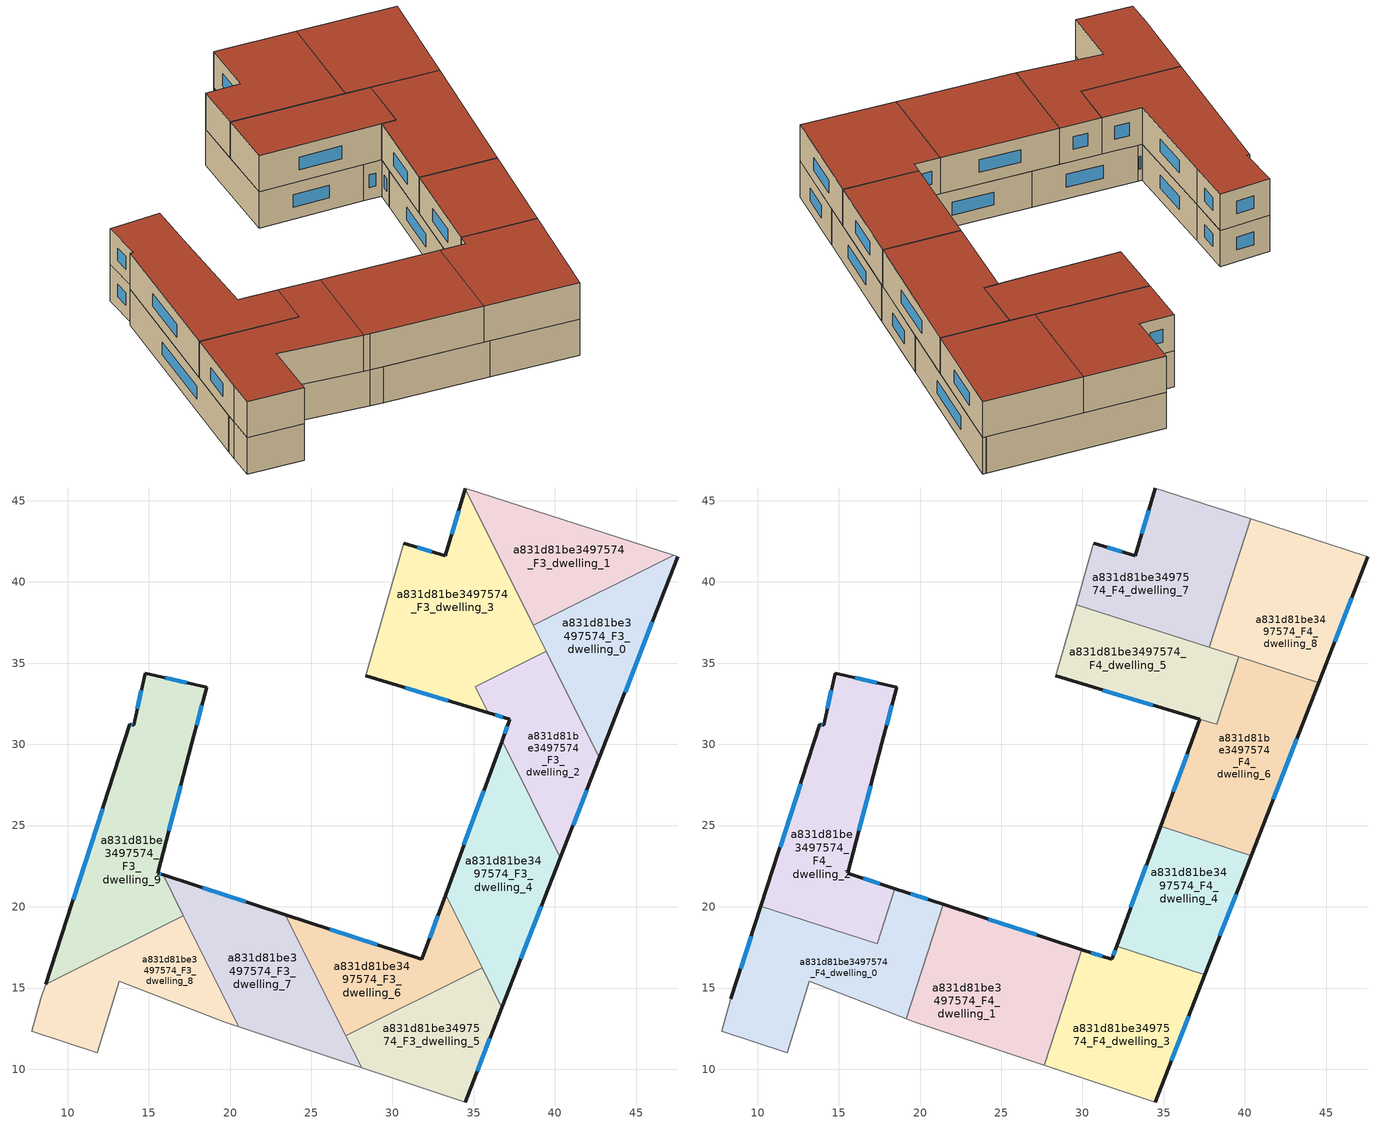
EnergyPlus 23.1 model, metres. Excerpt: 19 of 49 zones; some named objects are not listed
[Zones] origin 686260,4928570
a831d81be3497574_F3_dwelling_0
 floor to a831d81be3497574_F2_dwelling_0 (EU_floor_Construction): 47.58,41.56 42.74,29.18 38.68,37.33 47.32,41.64 z9
 wall outside (EU_wall_Construction): 42.74,29.18 47.58,41.56 z9:12
 wall to a831d81be3497574_F3_dwelling_1 (EU_wall_Construction): 47.32,41.64 38.68,37.33 z9:12
 wall adiabatic (EU_wall_Construction): 47.58,41.56 47.32,41.64 z9:12
 wall to a831d81be3497574_F3_dwelling_2 (EU_wall_Construction): 39.47,35.74 42.74,29.18 z9:12
 wall to a831d81be3497574_F3_dwelling_3 (EU_wall_Construction): 38.68,37.32 39.47,35.74 z9:12
 window (EU_Window_Construction): 44.31,33.21 46,37.54 z9.98:11.02
a831d81be3497574_F3_dwelling_1
 floor to a831d81be3497574_F2_dwelling_1 (EU_floor_Construction): 47.32,41.64 38.68,37.33 34.47,45.74 34.49,45.78 z9
 wall adiabatic (EU_wall_Construction): 47.32,41.64 34.49,45.78 34.47,45.74 z9:12
 wall to a831d81be3497574_F3_dwelling_3 (EU_wall_Construction): 34.47,45.74 38.68,37.33 z9:12
a831d81be3497574_F3_dwelling_2
 floor to a831d81be3497574_F2_dwelling_2 (EU_floor_Construction): 39.47,35.74 42.74,29.18 40.34,23.03 36.74,30.23 37.23,31.54 35.89,31.95 35.09,33.55 z9
 wall outside (EU_wall_Construction): 40.34,23.03 42.74,29.18 / 35.89,31.95 37.23,31.54 36.74,30.23 z9:12
 wall to a831d81be3497574_F3_dwelling_3 (EU_wall_Construction): 39.47,35.74 35.09,33.55 35.89,31.95 z9:12
 wall to a831d81be3497574_F3_dwelling_4 (EU_wall_Construction): 36.74,30.23 40.34,23.03 z9:12
 window (EU_Window_Construction): 41.12,25.03 41.96,27.18 / 37.07,31.12 36.9,30.66 / 36.32,31.81 36.79,31.67 z9.98:11.02
a831d81be3497574_F3_dwelling_3
 floor to a831d81be3497574_F2_dwelling_3 (EU_floor_Construction): 34.47,45.74 39.47,35.74 35.09,33.55 35.89,31.95 28.35,34.21 30.7,42.37 33.25,41.6 z9
 wall outside (EU_wall_Construction): 28.35,34.21 35.89,31.95 / 34.47,45.74 33.25,41.6 30.7,42.37 z9:12
 wall adiabatic (EU_wall_Construction): 30.7,42.37 28.35,34.21 z9:12
 window (EU_Window_Construction): 30.8,33.48 33.44,32.68 / 32.42,41.85 31.53,42.12 / 34.08,44.4 33.65,42.95 z9.98:11.02
a831d81be3497574_F3_dwelling_4
 floor to a831d81be3497574_F2_dwelling_4 (EU_floor_Construction): 36.74,30.23 40.34,23.03 36.73,13.79 33.27,20.74 z9
 wall outside (EU_wall_Construction): 36.74,30.23 33.27,20.74 / 36.73,13.79 40.34,23.03 z9:12
 wall to a831d81be3497574_F3_dwelling_6 (EU_wall_Construction): 33.27,20.74 35.51,16.24 z9:12
 wall to a831d81be3497574_F3_dwelling_5 (EU_wall_Construction): 35.52,16.24 36.74,13.79 z9:12
 window (EU_Window_Construction): 35.61,27.15 34.4,23.83 / 37.91,16.8 39.17,20.03 z9.98:11.02
a831d81be3497574_F3_dwelling_5
 floor to a831d81be3497574_F2_dwelling_5 (EU_floor_Construction): 35.52,16.24 36.73,13.79 34.47,7.98 28.1,10.1 27.13,12.05 z9
 wall outside (EU_wall_Construction): 34.47,7.98 36.73,13.79 z9:12
 wall to a831d81be3497574_F3_dwelling_6 (EU_wall_Construction): 35.52,16.24 27.13,12.05 z9:12
 wall adiabatic (EU_wall_Construction): 28.1,10.1 34.47,7.98 z9:12
 wall to a831d81be3497574_F3_dwelling_7 (EU_wall_Construction): 27.13,12.05 28.1,10.1 z9:12
 window (EU_Window_Construction): 35.2,9.87 36,11.9 z9.98:11.02
a831d81be3497574_F3_dwelling_6
 floor to a831d81be3497574_F2_dwelling_6 (EU_floor_Construction): 33.27,20.74 35.52,16.24 27.13,12.05 23.4,19.51 31.81,16.76 z9
 wall outside (EU_wall_Construction): 33.27,20.74 31.81,16.76 23.4,19.51 z9:12
 wall to a831d81be3497574_F3_dwelling_7 (EU_wall_Construction): 23.4,19.51 27.13,12.05 z9:12
 window (EU_Window_Construction): 29.07,17.66 26.14,18.62 / 32.79,19.45 32.28,18.06 z9.98:11.02
a831d81be3497574_F3_dwelling_7
 floor to a831d81be3497574_F2_dwelling_7 (EU_floor_Construction): 23.4,19.51 28.1,10.1 20.55,12.62 15.88,21.97 z9
 wall outside (EU_wall_Construction): 23.4,19.51 15.88,21.97 z9:12
 wall adiabatic (EU_wall_Construction): 20.55,12.62 28.1,10.1 z9:12
 wall to a831d81be3497574_F3_dwelling_8 (EU_wall_Construction): 17.13,19.46 20.55,12.62 z9:12
 wall to a831d81be3497574_F3_dwelling_9 (EU_wall_Construction): 15.88,21.97 17.13,19.46 z9:12
 window (EU_Window_Construction): 20.96,20.31 18.33,21.17 z9.98:11.02
a831d81be3497574_F3_dwelling_8
 floor to a831d81be3497574_F2_dwelling_8 (EU_floor_Construction): 17.13,19.46 20.55,12.62 19.61,12.93 13.17,15.4 11.84,11.01 7.78,12.34 8.36,14.34 8.64,15.22 z9
 wall adiabatic (EU_wall_Construction): 8.64,15.22 8.36,14.34 7.78,12.34 11.84,11.01 13.17,15.4 19.61,12.93 20.55,12.62 z9:12
 wall to a831d81be3497574_F3_dwelling_9 (EU_wall_Construction): 17.13,19.46 8.64,15.22 z9:12
a831d81be3497574_F3_dwelling_9
 floor to a831d81be3497574_F2_dwelling_9 (EU_floor_Construction): 18.57,33.52 17.65,30.05 15.56,22.07 15.88,21.97 17.13,19.46 8.64,15.22 13.84,31.23 14.06,31.16 14.78,34.37 z9
 wall outside (EU_wall_Construction): 15.88,21.97 15.56,22.07 17.65,30.05 18.57,33.52 14.78,34.37 14.06,31.16 13.84,31.23 8.64,15.22 z9:12
 window (EU_Window_Construction): 16.24,24.67 16.97,27.46 / 15.78,22 15.66,22.04 / 12.15,26.03 10.33,20.43 / 13.99,31.19 13.91,31.21 / 14.54,33.33 14.29,32.21 / 17.33,33.8 16.01,34.1 / 17.95,31.18 18.27,32.39 z9.98:11.02
a831d81be3497574_F4_dwelling_0
 floor to a831d81be3497574_F3_dwelling_8 (EU_floor_Construction): 17.61,18.5 19.61,14.5 19.16,13.1 13.17,15.4 11.84,11.01 7.78,12.34 8.36,14.34 8.64,15.22 15.1,18.45 17.36,17.72 z12
 floor to a831d81be3497574_F3_dwelling_7 (EU_floor_Construction): 21.43,20.15 19.61,14.5 17.61,18.5 18.46,21.12 z12
 floor to a831d81be3497574_F3_dwelling_9 (EU_floor_Construction): 15.1,18.45 8.64,15.22 10.2,20.03 z12
 wall outside (EU_wall_Construction): 10.2,20.03 8.36,14.34 / 21.43,20.15 18.46,21.12 z12:15
 wall adiabatic (EU_wall_Construction): 8.36,14.34 7.78,12.34 11.84,11.01 13.17,15.4 19.16,13.1 z12:15
 wall to a831d81be3497574_F4_dwelling_2 (EU_wall_Construction): 18.46,21.12 17.36,17.72 10.2,20.03 z12:15
 wall to a831d81be3497574_F4_dwelling_1 (EU_wall_Construction): 19.16,13.1 21.43,20.15 z12:15
 window (EU_Window_Construction): 9.6,18.18 8.96,16.19 / 20.47,20.47 19.42,20.81 z12.98:14.02
 roof outside (EU_roof_Construction): 19.16,13.1 21.43,20.15 18.46,21.12 17.36,17.72 10.2,20.03 8.36,14.34 7.78,12.34 11.84,11.01 13.17,15.4 z15
a831d81be3497574_F4_dwelling_1
 floor to a831d81be3497574_F3_dwelling_7 (EU_floor_Construction): 23.4,19.51 27.8,10.7 27.66,10.25 20.55,12.62 19.61,14.5 21.43,20.15 z12
 floor to a831d81be3497574_F3_dwelling_6 (EU_floor_Construction): 29.95,17.37 28.45,12.71 27.13,12.05 23.4,19.51 z12
 floor to a831d81be3497574_F3_dwelling_8 (EU_floor_Construction): 19.61,14.5 20.55,12.62 19.61,12.93 19.16,13.1 z12
 floor to a831d81be3497574_F3_dwelling_5 (EU_floor_Construction): 28.45,12.71 27.8,10.7 27.13,12.05 z12
 wall outside (EU_wall_Construction): 29.95,17.37 21.43,20.15 z12:15
 wall to a831d81be3497574_F4_dwelling_3 (EU_wall_Construction): 27.66,10.25 29.95,17.37 z12:15
 wall adiabatic (EU_wall_Construction): 19.16,13.1 19.61,12.93 27.66,10.25 z12:15
 window (EU_Window_Construction): 27.18,18.27 24.2,19.25 z12.98:14.02
 roof outside (EU_roof_Construction): 27.66,10.25 29.95,17.37 21.43,20.15 19.16,13.1 19.61,12.93 z15
a831d81be3497574_F4_dwelling_2
 floor to a831d81be3497574_F3_dwelling_9 (EU_floor_Construction): 18.57,33.52 17.65,30.05 15.56,22.07 15.88,21.97 17.13,19.46 15.1,18.45 10.2,20.03 13.84,31.23 14.06,31.16 14.78,34.37 z12
 floor to a831d81be3497574_F3_dwelling_8 (EU_floor_Construction): 17.13,19.46 17.61,18.5 17.36,17.72 15.1,18.45 z12
 floor to a831d81be3497574_F3_dwelling_7 (EU_floor_Construction): 18.46,21.12 17.61,18.5 15.88,21.97 z12
 wall outside (EU_wall_Construction): 18.46,21.12 15.56,22.07 17.65,30.05 18.57,33.52 14.78,34.37 14.06,31.16 13.84,31.23 10.2,20.03 z12:15
 window (EU_Window_Construction): 12.65,27.59 11.38,23.67 / 13.99,31.19 13.91,31.21 / 14.54,33.33 14.29,32.21 / 17.33,33.8 16.01,34.1 / 17.95,31.18 18.27,32.39 / 16.24,24.67 16.97,27.46 / 17.51,21.43 16.5,21.76 z12.98:14.02
 roof outside (EU_roof_Construction): 17.36,17.72 18.46,21.12 15.56,22.07 17.65,30.05 18.57,33.52 14.78,34.37 14.06,31.16 13.84,31.23 10.2,20.03 z15
a831d81be3497574_F4_dwelling_3
 floor to a831d81be3497574_F3_dwelling_5 (EU_floor_Construction): 35.52,16.24 36.73,13.79 34.47,7.98 28.1,10.1 27.8,10.7 28.45,12.71 z12
 floor to a831d81be3497574_F3_dwelling_7 (EU_floor_Construction): 27.8,10.7 28.1,10.1 27.66,10.25 z12
 floor to a831d81be3497574_F3_dwelling_4 (EU_floor_Construction): 37.53,15.82 36.73,13.79 35.52,16.24 35.38,16.52 z12
 floor to a831d81be3497574_F3_dwelling_6 (EU_floor_Construction): 35.38,16.52 35.51,16.24 28.45,12.71 29.95,17.37 31.81,16.76 32.1,17.57 z12
 wall outside (EU_wall_Construction): 32.1,17.57 31.81,16.76 29.95,17.37 / 34.47,7.98 37.53,15.82 z12:15
 wall to a831d81be3497574_F4_dwelling_4 (EU_wall_Construction): 37.53,15.82 32.1,17.57 z12:15
 wall adiabatic (EU_wall_Construction): 27.66,10.25 34.47,7.98 z12:15
 window (EU_Window_Construction): 31.2,16.96 30.55,17.17 / 32.01,17.31 31.9,17.03 / 35.46,10.53 36.53,13.27 z12.98:14.02
 roof outside (EU_roof_Construction): 34.47,7.98 37.53,15.82 32.1,17.57 31.81,16.76 29.95,17.37 27.66,10.25 z15
a831d81be3497574_F4_dwelling_4
 floor to a831d81be3497574_F3_dwelling_4 (EU_floor_Construction): 40.26,23.19 40.34,23.03 37.53,15.82 35.38,16.52 33.27,20.74 34.81,24.95 z12
 floor to a831d81be3497574_F3_dwelling_6 (EU_floor_Construction): 33.27,20.74 35.38,16.52 32.1,17.57 z12
 wall outside (EU_wall_Construction): 37.53,15.82 40.39,23.15 / 34.81,24.95 32.1,17.57 z12:15
 wall to a831d81be3497574_F4_dwelling_6 (EU_wall_Construction): 40.39,23.15 34.81,24.95 z12:15
 window (EU_Window_Construction): 38.46,18.21 39.46,20.77 / 33.93,22.55 32.98,19.97 z12.98:14.02
 roof outside (EU_roof_Construction): 37.53,15.82 40.39,23.15 34.81,24.95 32.1,17.57 z15
a831d81be3497574_F4_dwelling_5
 floor to a831d81be3497574_F3_dwelling_3 (EU_floor_Construction): 39.1,35.55 35.09,33.55 35.89,31.95 28.35,34.21 29.61,38.61 z12
 floor to a831d81be3497574_F3_dwelling_2 (EU_floor_Construction): 39.61,35.39 38.27,31.23 35.89,31.95 35.09,33.55 39.1,35.55 z12
 wall outside (EU_wall_Construction): 28.35,34.21 37.23,31.54 z12:15
 wall adiabatic (EU_wall_Construction): 29.61,38.61 28.35,34.21 z12:15
 wall to a831d81be3497574_F4_dwelling_7 (EU_wall_Construction): 37.81,35.97 29.61,38.61 z12:15
 wall to a831d81be3497574_F4_dwelling_6 (EU_wall_Construction): 38.27,31.24 39.61,35.39 / 37.23,31.54 38.27,31.23 z12:15
 wall to a831d81be3497574_F4_dwelling_8 (EU_wall_Construction): 39.61,35.39 37.81,35.97 z12:15
 window (EU_Window_Construction): 31.23,33.34 34.34,32.41 z12.98:14.02
 roof outside (EU_roof_Construction): 38.27,31.23 39.61,35.39 29.61,38.61 28.35,34.21 z15
a831d81be3497574_F4_dwelling_6
 floor to a831d81be3497574_F3_dwelling_2 (EU_floor_Construction): 39.65,35.37 42.74,29.18 40.39,23.15 40.26,23.19 36.75,30.23 37.23,31.54 38.27,31.23 39.61,35.39 z12
 floor to a831d81be3497574_F3_dwelling_0 (EU_floor_Construction): 44.54,33.8 42.74,29.18 39.65,35.37 z12
 floor to a831d81be3497574_F3_dwelling_4 (EU_floor_Construction): 36.75,30.23 40.26,23.19 34.81,24.95 z12
 wall outside (EU_wall_Construction): 40.39,23.15 44.54,33.79 / 37.23,31.54 34.81,24.95 z12:15
 wall to a831d81be3497574_F4_dwelling_8 (EU_wall_Construction): 44.54,33.79 39.61,35.39 z12:15
 window (EU_Window_Construction): 41.74,26.61 43.19,30.33 / 36.44,29.4 35.59,27.09 z12.98:14.02
 roof outside (EU_roof_Construction): 40.39,23.15 44.54,33.79 39.61,35.39 38.27,31.23 37.23,31.54 34.81,24.95 z15
a831d81be3497574_F4_dwelling_7
 floor to a831d81be3497574_F3_dwelling_3 (EU_floor_Construction): 34.47,45.74 38.42,37.85 37.81,35.97 29.61,38.61 30.7,42.37 33.25,41.6 z12
 floor to a831d81be3497574_F3_dwelling_1 (EU_floor_Construction): 40.36,43.89 38.42,37.85 34.47,45.74 34.49,45.78 z12
 wall outside (EU_wall_Construction): 34.49,45.78 33.25,41.6 30.7,42.37 z12:15
 wall to a831d81be3497574_F4_dwelling_8 (EU_wall_Construction): 37.81,35.97 40.36,43.89 z12:15
 wall adiabatic (EU_wall_Construction): 30.7,42.37 30.68,42.3 29.61,38.61 / 40.36,43.89 34.49,45.78 z12:15
 window (EU_Window_Construction): 32.42,41.85 31.53,42.12 / 34.08,44.42 33.65,42.96 z12.98:14.02
 roof outside (EU_roof_Construction): 37.81,35.97 40.36,43.89 34.49,45.78 33.25,41.6 30.7,42.37 30.68,42.3 29.61,38.61 z15
a831d81be3497574_F4_dwelling_8
 floor to a831d81be3497574_F3_dwelling_0 (EU_floor_Construction): 47.58,41.56 44.54,33.8 39.65,35.37 38.68,37.33 47.32,41.64 z12
 floor to a831d81be3497574_F3_dwelling_1 (EU_floor_Construction): 47.32,41.64 38.68,37.33 38.41,37.85 40.36,43.89 z12
 floor to a831d81be3497574_F3_dwelling_3 (EU_floor_Construction): 38.41,37.85 39.47,35.74 39.1,35.55 37.81,35.97 z12
 floor to a831d81be3497574_F3_dwelling_2 (EU_floor_Construction): 39.47,35.74 39.65,35.37 39.1,35.55 z12
 wall outside (EU_wall_Construction): 44.54,33.79 47.58,41.56 z12:15
 wall adiabatic (EU_wall_Construction): 47.58,41.56 40.36,43.89 z12:15
 window (EU_Window_Construction): 45.53,36.32 46.59,39.04 z12.98:14.02
 roof outside (EU_roof_Construction): 44.54,33.79 47.58,41.56 40.36,43.89 37.81,35.97 z15
[Building]
EU S2 Campaign: North Axis=0; Terrain=City; Solar Distribution=FullExterior
[Site:Location]
Bologna: Latitude=44.5; Longitude=11.25; Time Zone=1; Elevation=37
[SizingPeriod:WeatherFileDays]
AnnualSizingPeriod: Begin Month=1; Begin Day of Month=1; End Month=12; End Day of Month=31; Day of Week for Start Day=Monday; Use Weather File Daylight Saving Period=No; Use Weather File Rain and Snow Indicators=No
[MATERIAL]
EU_InternalMass_Material: Roughness=MediumRough; Thickness=0.1; Conductivity=1; Density=1800; Specific Heat=900; Thermal Absorptance=0.9; Solar Absorptance=0.7; Visible Absorptance=0.7
[MATERIAL:NOMASS] Roughness=MediumRough; Thermal Absorptance=0.9; Solar Absorptance=0.7; Visible Absorptance=0.7
Name | Thermal Resistance
EU_wall_NoMass | 0.905828
EU_roof_NoMass | 0.37593
EU_floor_NoMass | 0.67114
[WINDOWMATERIAL:SIMPLEGLAZINGSYSTEM]
EU_Window_SimpleGlazing: UFactor=4.52486; Solar Heat Gain Coefficient=0.85; Visible Transmittance=0.85
[CONSTRUCTION]
EU_wall_Construction: EU_wall_NoMass
EU_roof_Construction: EU_roof_NoMass
EU_floor_Construction: EU_floor_NoMass
EU_Window_Construction: EU_Window_SimpleGlazing
EU_InternalMass_Construction: EU_InternalMass_Material
[ZONE] Type=1; Multiplier=1; Ceiling Height=autocalculate; Floor Area=autocalculate; Part of Total Floor Area=Yes
Name | Volume
a831d81be3497574_F3_dwelling_0 | 137.241
a831d81be3497574_F4_dwelling_0 | 207.25
a831d81be3497574_F3_dwelling_1 | 137.257
a831d81be3497574_F4_dwelling_1 | 200.317
a831d81be3497574_F3_dwelling_2 | 137.235
a831d81be3497574_F4_dwelling_2 | 224.385
a831d81be3497574_F3_dwelling_3 | 237.367
a831d81be3497574_F4_dwelling_3 | 181.501
a831d81be3497574_F3_dwelling_4 | 174.404
a831d81be3497574_F4_dwelling_4 | 136.083
a831d81be3497574_F3_dwelling_5 | 131.78
a831d81be3497574_F4_dwelling_5 | 139.857
a831d81be3497574_F3_dwelling_6 | 131.801
a831d81be3497574_F4_dwelling_6 | 191.595
a831d81be3497574_F3_dwelling_7 | 177.023
a831d81be3497574_F4_dwelling_7 | 183.007
a831d81be3497574_F3_dwelling_8 | 137.25
a831d81be3497574_F4_dwelling_8 | 182.986
a831d81be3497574_F3_dwelling_9 | 245.662
[INTERNALMASS] Construction=EU_InternalMass_Construction
Name | Zone or ZoneList | Surface Area
a831d81be3497574_F3_dwelling_0_EU_InternalMass | a831d81be3497574_F3_dwelling_0 | 45.7468
a831d81be3497574_F3_dwelling_1_EU_InternalMass | a831d81be3497574_F3_dwelling_1 | 45.753
a831d81be3497574_F3_dwelling_2_EU_InternalMass | a831d81be3497574_F3_dwelling_2 | 45.7452
a831d81be3497574_F3_dwelling_3_EU_InternalMass | a831d81be3497574_F3_dwelling_3 | 79.1226
a831d81be3497574_F3_dwelling_4_EU_InternalMass | a831d81be3497574_F3_dwelling_4 | 58.1345
a831d81be3497574_F3_dwelling_5_EU_InternalMass | a831d81be3497574_F3_dwelling_5 | 43.9268
a831d81be3497574_F3_dwelling_6_EU_InternalMass | a831d81be3497574_F3_dwelling_6 | 43.9338
a831d81be3497574_F3_dwelling_7_EU_InternalMass | a831d81be3497574_F3_dwelling_7 | 59.0122
a831d81be3497574_F3_dwelling_8_EU_InternalMass | a831d81be3497574_F3_dwelling_8 | 45.7501
a831d81be3497574_F3_dwelling_9_EU_InternalMass | a831d81be3497574_F3_dwelling_9 | 81.8851
a831d81be3497574_F4_dwelling_0_EU_InternalMass | a831d81be3497574_F4_dwelling_0 | 69.0773
a831d81be3497574_F4_dwelling_1_EU_InternalMass | a831d81be3497574_F4_dwelling_1 | 66.7747
a831d81be3497574_F4_dwelling_2_EU_InternalMass | a831d81be3497574_F4_dwelling_2 | 74.7978
a831d81be3497574_F4_dwelling_3_EU_InternalMass | a831d81be3497574_F4_dwelling_3 | 60.4991
a831d81be3497574_F4_dwelling_4_EU_InternalMass | a831d81be3497574_F4_dwelling_4 | 45.3574
a831d81be3497574_F4_dwelling_5_EU_InternalMass | a831d81be3497574_F4_dwelling_5 | 46.6171
a831d81be3497574_F4_dwelling_6_EU_InternalMass | a831d81be3497574_F4_dwelling_6 | 63.8648
a831d81be3497574_F4_dwelling_7_EU_InternalMass | a831d81be3497574_F4_dwelling_7 | 61.0021
a831d81be3497574_F4_dwelling_8_EU_InternalMass | a831d81be3497574_F4_dwelling_8 | 60.9929
[OTHEREQUIPMENT] Fuel Type=Electricity; Design Level Calculation Method=Watts/Area; Power per Zone Floor Area=1; Fraction Latent=0; Fraction Radiant=0; Fraction Lost=0; Carbon Dioxide Generation Rate=0; EndUse Subcategory=EU_Step8_InternalGains
Name | Zone or ZoneList or Space or SpaceList | Schedule
EU_Step8_InternalGain_a831d81be3497574_F3_dwelling_0_f000 | a831d81be3497574_F3_dwelling_0 | EU_Step8_GainSchedule_a831d81be3497574_F3_dwelling_0_f000
EU_Step8_InternalGain_a831d81be3497574_F3_dwelling_1_f000 | a831d81be3497574_F3_dwelling_1 | EU_Step8_GainSchedule_a831d81be3497574_F3_dwelling_1_f000
EU_Step8_InternalGain_a831d81be3497574_F3_dwelling_2_f000 | a831d81be3497574_F3_dwelling_2 | EU_Step8_GainSchedule_a831d81be3497574_F3_dwelling_2_f000
EU_Step8_InternalGain_a831d81be3497574_F3_dwelling_3_f000 | a831d81be3497574_F3_dwelling_3 | EU_Step8_GainSchedule_a831d81be3497574_F3_dwelling_3_f000
EU_Step8_InternalGain_a831d81be3497574_F3_dwelling_4_f000 | a831d81be3497574_F3_dwelling_4 | EU_Step8_GainSchedule_a831d81be3497574_F3_dwelling_4_f000
EU_Step8_InternalGain_a831d81be3497574_F3_dwelling_5_f000 | a831d81be3497574_F3_dwelling_5 | EU_Step8_GainSchedule_a831d81be3497574_F3_dwelling_5_f000
EU_Step8_InternalGain_a831d81be3497574_F3_dwelling_6_f000 | a831d81be3497574_F3_dwelling_6 | EU_Step8_GainSchedule_a831d81be3497574_F3_dwelling_6_f000
EU_Step8_InternalGain_a831d81be3497574_F3_dwelling_7_f000 | a831d81be3497574_F3_dwelling_7 | EU_Step8_GainSchedule_a831d81be3497574_F3_dwelling_7_f000
EU_Step8_InternalGain_a831d81be3497574_F3_dwelling_8_f000 | a831d81be3497574_F3_dwelling_8 | EU_Step8_GainSchedule_a831d81be3497574_F3_dwelling_8_f000
EU_Step8_InternalGain_a831d81be3497574_F3_dwelling_9_f000 | a831d81be3497574_F3_dwelling_9 | EU_Step8_GainSchedule_a831d81be3497574_F3_dwelling_9_f000
EU_Step8_InternalGain_a831d81be3497574_F4_dwelling_0_f000 | a831d81be3497574_F4_dwelling_0 | EU_Step8_GainSchedule_a831d81be3497574_F4_dwelling_0_f000
EU_Step8_InternalGain_a831d81be3497574_F4_dwelling_1_f000 | a831d81be3497574_F4_dwelling_1 | EU_Step8_GainSchedule_a831d81be3497574_F4_dwelling_1_f000
EU_Step8_InternalGain_a831d81be3497574_F4_dwelling_2_f000 | a831d81be3497574_F4_dwelling_2 | EU_Step8_GainSchedule_a831d81be3497574_F4_dwelling_2_f000
EU_Step8_InternalGain_a831d81be3497574_F4_dwelling_3_f000 | a831d81be3497574_F4_dwelling_3 | EU_Step8_GainSchedule_a831d81be3497574_F4_dwelling_3_f000
EU_Step8_InternalGain_a831d81be3497574_F4_dwelling_4_f000 | a831d81be3497574_F4_dwelling_4 | EU_Step8_GainSchedule_a831d81be3497574_F4_dwelling_4_f000
EU_Step8_InternalGain_a831d81be3497574_F4_dwelling_5_f000 | a831d81be3497574_F4_dwelling_5 | EU_Step8_GainSchedule_a831d81be3497574_F4_dwelling_5_f000
EU_Step8_InternalGain_a831d81be3497574_F4_dwelling_6_f000 | a831d81be3497574_F4_dwelling_6 | EU_Step8_GainSchedule_a831d81be3497574_F4_dwelling_6_f000
EU_Step8_InternalGain_a831d81be3497574_F4_dwelling_7_f000 | a831d81be3497574_F4_dwelling_7 | EU_Step8_GainSchedule_a831d81be3497574_F4_dwelling_7_f000
EU_Step8_InternalGain_a831d81be3497574_F4_dwelling_8_f000 | a831d81be3497574_F4_dwelling_8 | EU_Step8_GainSchedule_a831d81be3497574_F4_dwelling_8_f000
[ZONEVENTILATION:DESIGNFLOWRATE] Schedule=EU_AlwaysOn; Design Flow Rate Calculation Method=AirChanges/Hour; Air Changes per Hour=0.73129; Ventilation Type=Natural; Fan Pressure Rise=0; Fan Total Efficiency=1; Constant Term Coefficient=1; Temperature Term Coefficient=0; Velocity Term Coefficient=0; Velocity Squared Term Coefficient=0; Minimum Indoor Temperature=-100; Maximum Indoor Temperature=100; Delta Temperature=-100; Minimum Outdoor Temperature=-100; Maximum Outdoor Temperature=100; Maximum Wind Speed=40
Name | Zone or ZoneList or Space or SpaceList
EU_ConstantAir_a831d81be3497574_F3_dwelling_0 | a831d81be3497574_F3_dwelling_0
EU_ConstantAir_a831d81be3497574_F3_dwelling_1 | a831d81be3497574_F3_dwelling_1
EU_ConstantAir_a831d81be3497574_F3_dwelling_2 | a831d81be3497574_F3_dwelling_2
EU_ConstantAir_a831d81be3497574_F3_dwelling_3 | a831d81be3497574_F3_dwelling_3
EU_ConstantAir_a831d81be3497574_F3_dwelling_4 | a831d81be3497574_F3_dwelling_4
EU_ConstantAir_a831d81be3497574_F3_dwelling_5 | a831d81be3497574_F3_dwelling_5
EU_ConstantAir_a831d81be3497574_F3_dwelling_6 | a831d81be3497574_F3_dwelling_6
EU_ConstantAir_a831d81be3497574_F3_dwelling_7 | a831d81be3497574_F3_dwelling_7
EU_ConstantAir_a831d81be3497574_F3_dwelling_8 | a831d81be3497574_F3_dwelling_8
EU_ConstantAir_a831d81be3497574_F3_dwelling_9 | a831d81be3497574_F3_dwelling_9
EU_ConstantAir_a831d81be3497574_F4_dwelling_0 | a831d81be3497574_F4_dwelling_0
EU_ConstantAir_a831d81be3497574_F4_dwelling_1 | a831d81be3497574_F4_dwelling_1
EU_ConstantAir_a831d81be3497574_F4_dwelling_2 | a831d81be3497574_F4_dwelling_2
EU_ConstantAir_a831d81be3497574_F4_dwelling_3 | a831d81be3497574_F4_dwelling_3
EU_ConstantAir_a831d81be3497574_F4_dwelling_4 | a831d81be3497574_F4_dwelling_4
EU_ConstantAir_a831d81be3497574_F4_dwelling_5 | a831d81be3497574_F4_dwelling_5
EU_ConstantAir_a831d81be3497574_F4_dwelling_6 | a831d81be3497574_F4_dwelling_6
EU_ConstantAir_a831d81be3497574_F4_dwelling_7 | a831d81be3497574_F4_dwelling_7
EU_ConstantAir_a831d81be3497574_F4_dwelling_8 | a831d81be3497574_F4_dwelling_8
[HVACTEMPLATE:ZONE:IDEALLOADSAIRSYSTEM] System Availability Schedule=EU_AlwaysOn; Maximum Heating Supply Air Temperature=50; Minimum Cooling Supply Air Temperature=13; Maximum Heating Supply Air Humidity Ratio=0.0156; Minimum Cooling Supply Air Humidity Ratio=0.0077; Heating Limit=NoLimit; Cooling Limit=NoLimit; Heating Availability Schedule=EU_AlwaysOn; Cooling Availability Schedule=EU_CoolingOff; Dehumidification Control Type=ConstantSensibleHeatRatio; Cooling Sensible Heat Ratio=0.7; Dehumidification Setpoint=60; Humidification Control Type=None; Humidification Setpoint=30; Outdoor Air Method=None; Outdoor Air Flow Rate per Person=0.00944; Outdoor Air Flow Rate per Zone Floor Area=0; Outdoor Air Flow Rate per Zone=0; Demand Controlled Ventilation Type=None; Outdoor Air Economizer Type=NoEconomizer; Heat Recovery Type=None; Sensible Heat Recovery Effectiveness=0.7; Latent Heat Recovery Effectiveness=0.65
Name | Template Thermostat
a831d81be3497574_F3_dwelling_0 | EU_HeatOnly_a831d81be3497574_F3_dwelling_0
a831d81be3497574_F3_dwelling_1 | EU_HeatOnly_a831d81be3497574_F3_dwelling_1
a831d81be3497574_F3_dwelling_2 | EU_HeatOnly_a831d81be3497574_F3_dwelling_2
a831d81be3497574_F3_dwelling_3 | EU_HeatOnly_a831d81be3497574_F3_dwelling_3
a831d81be3497574_F3_dwelling_4 | EU_HeatOnly_a831d81be3497574_F3_dwelling_4
a831d81be3497574_F3_dwelling_5 | EU_HeatOnly_a831d81be3497574_F3_dwelling_5
a831d81be3497574_F3_dwelling_6 | EU_HeatOnly_a831d81be3497574_F3_dwelling_6
a831d81be3497574_F3_dwelling_7 | EU_HeatOnly_a831d81be3497574_F3_dwelling_7
a831d81be3497574_F3_dwelling_8 | EU_HeatOnly_a831d81be3497574_F3_dwelling_8
a831d81be3497574_F3_dwelling_9 | EU_HeatOnly_a831d81be3497574_F3_dwelling_9
a831d81be3497574_F4_dwelling_0 | EU_HeatOnly_a831d81be3497574_F4_dwelling_0
a831d81be3497574_F4_dwelling_1 | EU_HeatOnly_a831d81be3497574_F4_dwelling_1
a831d81be3497574_F4_dwelling_2 | EU_HeatOnly_a831d81be3497574_F4_dwelling_2
a831d81be3497574_F4_dwelling_3 | EU_HeatOnly_a831d81be3497574_F4_dwelling_3
a831d81be3497574_F4_dwelling_4 | EU_HeatOnly_a831d81be3497574_F4_dwelling_4
a831d81be3497574_F4_dwelling_5 | EU_HeatOnly_a831d81be3497574_F4_dwelling_5
a831d81be3497574_F4_dwelling_6 | EU_HeatOnly_a831d81be3497574_F4_dwelling_6
a831d81be3497574_F4_dwelling_7 | EU_HeatOnly_a831d81be3497574_F4_dwelling_7
a831d81be3497574_F4_dwelling_8 | EU_HeatOnly_a831d81be3497574_F4_dwelling_8
[SIZING:ZONE] Zone Cooling Design Supply Air Temperature Input Method=SupplyAirTemperature; Zone Cooling Design Supply Air Temperature=13; Zone Heating Design Supply Air Temperature Input Method=SupplyAirTemperature; Zone Heating Design Supply Air Temperature=50; Zone Cooling Design Supply Air Humidity Ratio=0.008; Zone Heating Design Supply Air Humidity Ratio=0.008; Cooling Design Air Flow Method=DesignDay; Cooling Design Air Flow Rate=0; Cooling Minimum Air Flow per Zone Floor Area=0.000762; Cooling Minimum Air Flow=0; Cooling Minimum Air Flow Fraction=0.2; Heating Design Air Flow Method=DesignDay; Heating Design Air Flow Rate=0; Heating Maximum Air Flow per Zone Floor Area=0.002032; Heating Maximum Air Flow=0.141576; Heating Maximum Air Flow Fraction=0.3; Account for Dedicated Outdoor Air System=No; Dedicated Outdoor Air System Control Strategy=NeutralSupplyAir; Dedicated Outdoor Air Low Setpoint Temperature for Design=autosize; Dedicated Outdoor Air High Setpoint Temperature for Design=autosize; Zone Load Sizing Method=Sensible Load Only No Latent Load; Zone Latent Cooling Design Supply Air Humidity Ratio Input Method=HumidityRatioDifference; Zone Cooling Design Supply Air Humidity Ratio Difference=0.005; Zone Latent Heating Design Supply Air Humidity Ratio Input Method=HumidityRatioDifference; Zone Humidification Design Supply Air Humidity Ratio Difference=0.005
a831d81be3497574_F3_dwelling_0; a831d81be3497574_F3_dwelling_1; a831d81be3497574_F3_dwelling_2; a831d81be3497574_F3_dwelling_3; a831d81be3497574_F3_dwelling_4; a831d81be3497574_F3_dwelling_5; a831d81be3497574_F3_dwelling_6; a831d81be3497574_F3_dwelling_7; a831d81be3497574_F3_dwelling_8; a831d81be3497574_F3_dwelling_9; a831d81be3497574_F4_dwelling_0; a831d81be3497574_F4_dwelling_1; a831d81be3497574_F4_dwelling_2; a831d81be3497574_F4_dwelling_3; a831d81be3497574_F4_dwelling_4; a831d81be3497574_F4_dwelling_5; a831d81be3497574_F4_dwelling_6; a831d81be3497574_F4_dwelling_7; a831d81be3497574_F4_dwelling_8
[SCHEDULE:CONSTANT]
Name | Hourly Value
EU_AlwaysOn | 1
EU_CoolingOff | 0
[SCHEDULE:FILE] Column Number=1; Rows to Skip at Top=0; Number of Hours of Data=8760; Column Separator=Comma; Interpolate to Timestep=No; Minutes per Item=60; Adjust Schedule for Daylight Savings=Yes
Name | File
EU_Step8_GainSchedule_a831d81be3497574_F3_dwelling_0_f000 | ../../schedules/a831d81be3497574/a831d81be3497574_F3_dwelling_0_f000_gain.csv
EU_Step8_GainSchedule_a831d81be3497574_F3_dwelling_1_f000 | ../../schedules/a831d81be3497574/a831d81be3497574_F3_dwelling_1_f000_gain.csv
EU_Step8_GainSchedule_a831d81be3497574_F3_dwelling_2_f000 | ../../schedules/a831d81be3497574/a831d81be3497574_F3_dwelling_2_f000_gain.csv
EU_Step8_GainSchedule_a831d81be3497574_F3_dwelling_3_f000 | ../../schedules/a831d81be3497574/a831d81be3497574_F3_dwelling_3_f000_gain.csv
EU_Step8_GainSchedule_a831d81be3497574_F3_dwelling_4_f000 | ../../schedules/a831d81be3497574/a831d81be3497574_F3_dwelling_4_f000_gain.csv
EU_Step8_GainSchedule_a831d81be3497574_F3_dwelling_5_f000 | ../../schedules/a831d81be3497574/a831d81be3497574_F3_dwelling_5_f000_gain.csv
EU_Step8_GainSchedule_a831d81be3497574_F3_dwelling_6_f000 | ../../schedules/a831d81be3497574/a831d81be3497574_F3_dwelling_6_f000_gain.csv
EU_Step8_GainSchedule_a831d81be3497574_F3_dwelling_7_f000 | ../../schedules/a831d81be3497574/a831d81be3497574_F3_dwelling_7_f000_gain.csv
EU_Step8_GainSchedule_a831d81be3497574_F3_dwelling_8_f000 | ../../schedules/a831d81be3497574/a831d81be3497574_F3_dwelling_8_f000_gain.csv
EU_Step8_GainSchedule_a831d81be3497574_F3_dwelling_9_f000 | ../../schedules/a831d81be3497574/a831d81be3497574_F3_dwelling_9_f000_gain.csv
EU_Step8_GainSchedule_a831d81be3497574_F4_dwelling_0_f000 | ../../schedules/a831d81be3497574/a831d81be3497574_F4_dwelling_0_f000_gain.csv
EU_Step8_GainSchedule_a831d81be3497574_F4_dwelling_1_f000 | ../../schedules/a831d81be3497574/a831d81be3497574_F4_dwelling_1_f000_gain.csv
EU_Step8_GainSchedule_a831d81be3497574_F4_dwelling_2_f000 | ../../schedules/a831d81be3497574/a831d81be3497574_F4_dwelling_2_f000_gain.csv
EU_Step8_GainSchedule_a831d81be3497574_F4_dwelling_3_f000 | ../../schedules/a831d81be3497574/a831d81be3497574_F4_dwelling_3_f000_gain.csv
EU_Step8_GainSchedule_a831d81be3497574_F4_dwelling_4_f000 | ../../schedules/a831d81be3497574/a831d81be3497574_F4_dwelling_4_f000_gain.csv
EU_Step8_GainSchedule_a831d81be3497574_F4_dwelling_5_f000 | ../../schedules/a831d81be3497574/a831d81be3497574_F4_dwelling_5_f000_gain.csv
EU_Step8_GainSchedule_a831d81be3497574_F4_dwelling_6_f000 | ../../schedules/a831d81be3497574/a831d81be3497574_F4_dwelling_6_f000_gain.csv
EU_Step8_GainSchedule_a831d81be3497574_F4_dwelling_7_f000 | ../../schedules/a831d81be3497574/a831d81be3497574_F4_dwelling_7_f000_gain.csv
EU_Step8_GainSchedule_a831d81be3497574_F4_dwelling_8_f000 | ../../schedules/a831d81be3497574/a831d81be3497574_F4_dwelling_8_f000_gain.csv
